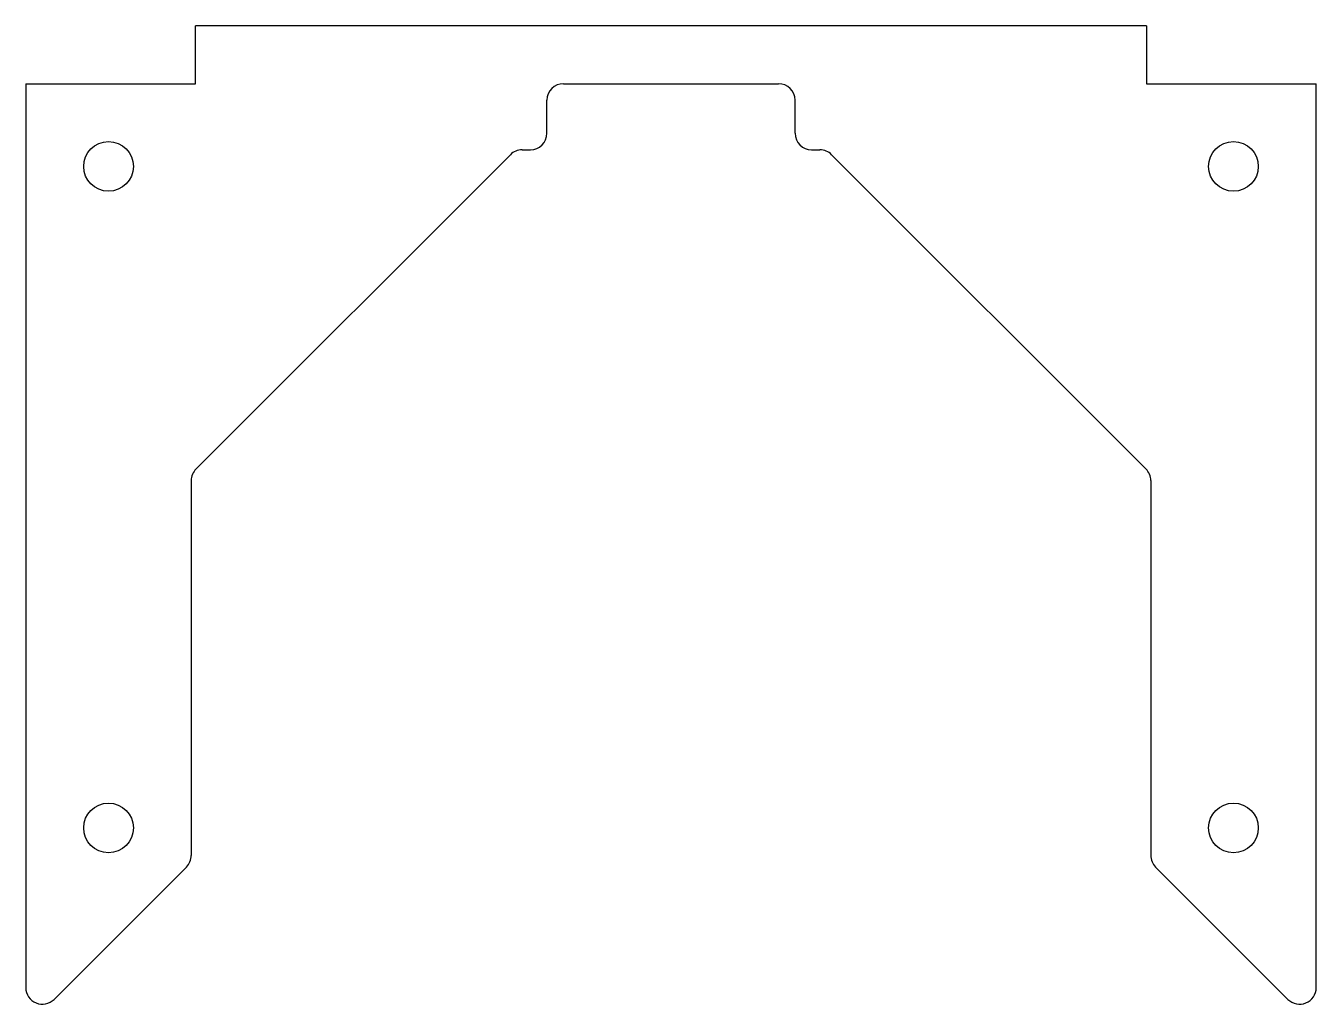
# Model space of a CAD drawing. Extents: x -78 to 78, y -121 to -3.
import ezdxf

# ---------------------------------------------------------------- set-up
doc = ezdxf.new("R2010")
doc.units = 0
doc.layers.add('Sketch', color=7, linetype='CONTINUOUS')

msp = doc.modelspace()

# ---------------------------------------------------------------- linework, layer by layer
at = {"layer": 'Sketch'}
for p, q in [((57.5, -3), (-57.5, -3)), ((-57.5, -10), (-57.5, -3)), ((57.5, -3), (57.5, -10)), ((-78, -10), (-78, -119.314)), ((-78, -10), (-57.5, -10)), ((-13, -10), (13, -10)), ((57.5, -10), (78, -10)), ((78, -119.314), (78, -10)), ((-15, -16), (-15, -12)), ((15, -16), (15, -12)), ((-57.4142, -56.5858), (-19.4142, -18.5858)), ((-18, -18), (-17, -18)), ((17, -18), (18, -18)), ((19.4142, -18.5858), (57.4142, -56.5858)), ((-58, -58), (-58, -103.314)), ((58, -58), (58, -103.314)), ((-74.5858, -120.728), (-58.5858, -104.728)), ((58.5858, -104.728), (74.5858, -120.728))]:
    msp.add_line(p, q, dxfattribs=at)
for centre in [(-68, -20), (68, -20), (-68, -100), (68, -100)]:
    msp.add_circle(centre, 3, dxfattribs=at)
for centre, start, end in [((-13, -12), 90, 180), ((13, -12), 0, 90), ((-17, -16), -90, 0), ((17, -16), 180, -90), ((-18, -20), 90, 135), ((18, -20), 45, 90), ((-56, -58), 135, 180), ((56, -58), 0, 45), ((-60, -103.314), -45, 0), ((60, -103.314), 180, -135), ((-76, -119.314), 180, -45), ((76, -119.314), -135, 0)]:
    msp.add_arc(centre, 2, start, end, dxfattribs=at)

doc.saveas('drawing.dxf')
